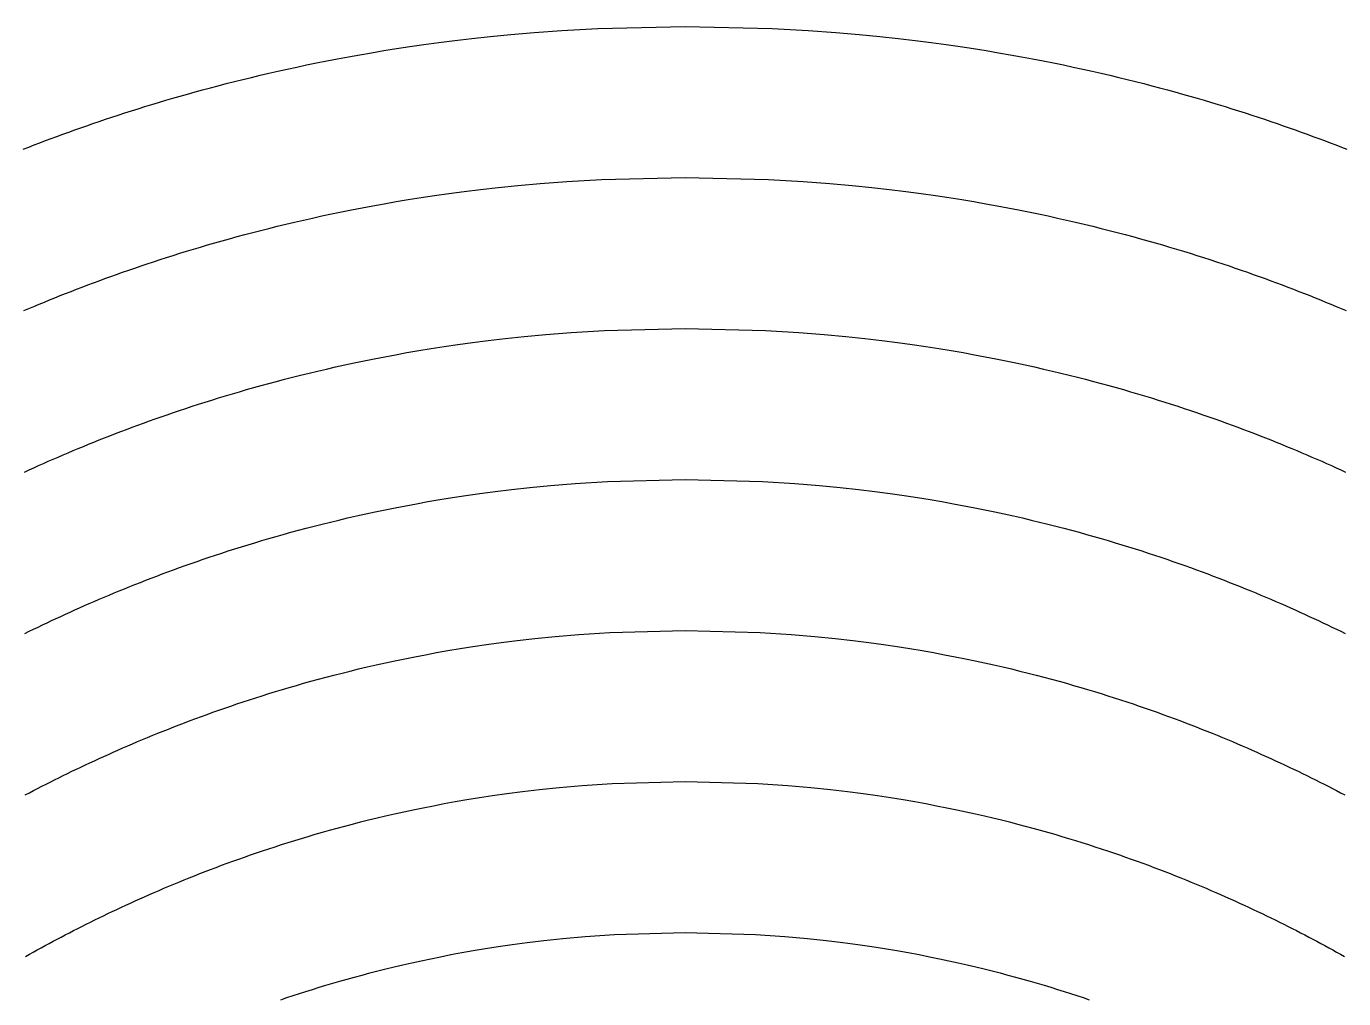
# Model space of a CAD drawing. Extents: x 201 to 397, y -170 to -3.
# Drawn here: x 276.13 to 322.34, y -95.03 to -60.92 of the extents above; entities that cross this region are included whole.
import ezdxf

# ---------------------------------------------------------------- set-up
doc = ezdxf.new("R2010")
doc.units = 0
doc.layers.add('MyLines', color=7, linetype='Continuous')

msp = doc.modelspace()

# ---------------------------------------------------------------- linework, layer by layer
at = {"layer": 'MyLines'}
for p, q in [((296.18, -60.992), (299.237, -60.921)), ((299.237, -60.921), (302.293, -60.992)), ((290.604, -61.489), (291.16, -61.417)), ((291.16, -61.417), (291.757, -61.346)), ((291.757, -61.346), (292.408, -61.275)), ((292.408, -61.275), (293.128, -61.204)), ((293.128, -61.204), (293.945, -61.133)), ((293.945, -61.133), (294.915, -61.063)), ((294.915, -61.063), (296.18, -60.992)), ((302.293, -60.992), (303.558, -61.063)), ((303.558, -61.063), (304.528, -61.133)), ((304.528, -61.133), (305.346, -61.204)), ((305.346, -61.204), (306.066, -61.275)), ((306.066, -61.275), (306.716, -61.346)), ((306.716, -61.346), (307.314, -61.417)), ((307.314, -61.417), (307.87, -61.489)), ((287.83, -61.918), (288.242, -61.846)), ((288.242, -61.846), (288.672, -61.774)), ((288.672, -61.774), (289.12, -61.703)), ((289.12, -61.703), (289.589, -61.631)), ((289.589, -61.631), (290.082, -61.56)), ((290.082, -61.56), (290.604, -61.489)), ((307.87, -61.489), (308.392, -61.56)), ((308.392, -61.56), (308.885, -61.631)), ((308.885, -61.631), (309.354, -61.703)), ((309.354, -61.703), (309.802, -61.774)), ((309.802, -61.774), (310.231, -61.846)), ((310.231, -61.846), (310.644, -61.918)), ((285.285, -62.422), (285.619, -62.35)), ((285.619, -62.35), (285.961, -62.277)), ((285.961, -62.277), (286.312, -62.205)), ((286.312, -62.205), (286.674, -62.133)), ((286.674, -62.133), (287.047, -62.061)), ((287.047, -62.061), (287.432, -61.989)), ((287.432, -61.989), (287.83, -61.918)), ((310.644, -61.918), (311.042, -61.989)), ((311.042, -61.989), (311.427, -62.061)), ((311.427, -62.061), (311.799, -62.133)), ((311.799, -62.133), (312.161, -62.205)), ((312.161, -62.205), (312.513, -62.277)), ((312.513, -62.277), (312.855, -62.35)), ((312.855, -62.35), (313.189, -62.422)), ((283.435, -62.857), (283.728, -62.785)), ((283.728, -62.785), (284.026, -62.712)), ((284.026, -62.712), (284.33, -62.639)), ((284.33, -62.639), (284.641, -62.567)), ((284.641, -62.567), (284.959, -62.494)), ((284.959, -62.494), (285.285, -62.422)), ((313.189, -62.422), (313.514, -62.494)), ((313.514, -62.494), (313.832, -62.567)), ((313.832, -62.567), (314.143, -62.639)), ((314.143, -62.639), (314.448, -62.712)), ((314.448, -62.712), (314.746, -62.785)), ((314.746, -62.785), (315.038, -62.857)), ((281.529, -63.369), (281.788, -63.296)), ((281.788, -63.296), (282.051, -63.223)), ((282.051, -63.223), (282.318, -63.149)), ((282.318, -63.149), (282.59, -63.076)), ((282.59, -63.076), (282.867, -63.003)), ((282.867, -63.003), (283.148, -62.93)), ((283.148, -62.93), (283.435, -62.857)), ((315.038, -62.857), (315.325, -62.93)), ((315.325, -62.93), (315.607, -63.003)), ((315.607, -63.003), (315.883, -63.076)), ((315.883, -63.076), (316.155, -63.149)), ((316.155, -63.149), (316.423, -63.223)), ((316.423, -63.223), (316.686, -63.296)), ((316.686, -63.296), (316.945, -63.369)), ((280.052, -63.811), (280.29, -63.738)), ((280.29, -63.738), (280.531, -63.664)), ((280.531, -63.664), (280.775, -63.59)), ((280.775, -63.59), (281.022, -63.516)), ((281.022, -63.516), (281.274, -63.443)), ((281.274, -63.443), (281.529, -63.369)), ((316.945, -63.369), (317.2, -63.443)), ((317.2, -63.443), (317.451, -63.516)), ((317.451, -63.516), (317.699, -63.59)), ((317.699, -63.59), (317.943, -63.664)), ((317.943, -63.664), (318.184, -63.738)), ((318.184, -63.738), (318.421, -63.811)), ((278.687, -64.257), (278.908, -64.182)), ((278.908, -64.182), (279.131, -64.108)), ((279.131, -64.108), (279.357, -64.034)), ((279.357, -64.034), (279.586, -63.959)), ((279.586, -63.959), (279.818, -63.885)), ((279.818, -63.885), (280.052, -63.811)), ((318.421, -63.811), (318.656, -63.885)), ((318.656, -63.885), (318.887, -63.959)), ((318.887, -63.959), (319.116, -64.034)), ((319.116, -64.034), (319.342, -64.108)), ((319.342, -64.108), (319.565, -64.182)), ((319.565, -64.182), (319.786, -64.257)), ((277.414, -64.705), (277.62, -64.63)), ((277.62, -64.63), (277.829, -64.555)), ((277.829, -64.555), (278.04, -64.48)), ((278.04, -64.48), (278.254, -64.406)), ((278.254, -64.406), (278.469, -64.331)), ((278.469, -64.331), (278.687, -64.257)), ((319.786, -64.257), (320.004, -64.331)), ((320.004, -64.331), (320.22, -64.406)), ((320.22, -64.406), (320.433, -64.48)), ((320.433, -64.48), (320.644, -64.555)), ((320.644, -64.555), (320.853, -64.63)), ((320.853, -64.63), (321.06, -64.705)), ((276.216, -65.156), (276.411, -65.081)), ((276.411, -65.081), (276.607, -65.006)), ((276.607, -65.006), (276.806, -64.93)), ((276.806, -64.93), (277.007, -64.855)), ((277.007, -64.855), (277.209, -64.78)), ((277.209, -64.78), (277.414, -64.705)), ((321.06, -64.705), (321.264, -64.78)), ((321.264, -64.78), (321.467, -64.855)), ((321.467, -64.855), (321.667, -64.93)), ((321.667, -64.93), (321.866, -65.006)), ((321.866, -65.006), (322.063, -65.081)), ((322.063, -65.081), (322.258, -65.156)), ((276.023, -65.232), (276.216, -65.156)), ((322.258, -65.156), (322.451, -65.232)), ((292.686, -66.573), (293.377, -66.502)), ((293.377, -66.502), (294.161, -66.431)), ((294.161, -66.431), (295.091, -66.36)), ((295.091, -66.36), (296.305, -66.289)), ((296.305, -66.289), (299.237, -66.219)), ((299.237, -66.219), (302.168, -66.289)), ((302.168, -66.289), (303.382, -66.36)), ((303.382, -66.36), (304.313, -66.431)), ((304.313, -66.431), (305.097, -66.502)), ((305.097, -66.502), (305.787, -66.573)), ((289.531, -67), (289.981, -66.928)), ((289.981, -66.928), (290.454, -66.857)), ((290.454, -66.857), (290.955, -66.786)), ((290.955, -66.786), (291.489, -66.715)), ((291.489, -66.715), (292.062, -66.644)), ((292.062, -66.644), (292.686, -66.573)), ((305.787, -66.573), (306.411, -66.644)), ((306.411, -66.644), (306.985, -66.715)), ((306.985, -66.715), (307.518, -66.786)), ((307.518, -66.786), (308.019, -66.857)), ((308.019, -66.857), (308.493, -66.928)), ((308.493, -66.928), (308.943, -67)), ((286.836, -67.502), (287.184, -67.43)), ((287.184, -67.43), (287.541, -67.358)), ((287.541, -67.358), (287.911, -67.286)), ((287.911, -67.286), (288.293, -67.215)), ((288.293, -67.215), (288.689, -67.143)), ((288.689, -67.143), (289.101, -67.071)), ((289.101, -67.071), (289.531, -67)), ((308.943, -67), (309.372, -67.071)), ((309.372, -67.071), (309.784, -67.143)), ((309.784, -67.143), (310.181, -67.215)), ((310.181, -67.215), (310.563, -67.286)), ((310.563, -67.286), (310.932, -67.358)), ((310.932, -67.358), (311.29, -67.43)), ((311.29, -67.43), (311.637, -67.502)), ((284.933, -67.935), (285.232, -67.863)), ((285.232, -67.863), (285.537, -67.79)), ((285.537, -67.79), (285.85, -67.718)), ((285.85, -67.718), (286.17, -67.646)), ((286.17, -67.646), (286.499, -67.574)), ((286.499, -67.574), (286.836, -67.502)), ((311.637, -67.502), (311.975, -67.574)), ((311.975, -67.574), (312.303, -67.646)), ((312.303, -67.646), (312.623, -67.718)), ((312.623, -67.718), (312.936, -67.79)), ((312.936, -67.79), (313.241, -67.863)), ((313.241, -67.863), (313.54, -67.935)), ((283.001, -68.444), (283.262, -68.371)), ((283.262, -68.371), (283.528, -68.298)), ((283.528, -68.298), (283.798, -68.225)), ((283.798, -68.225), (284.074, -68.153)), ((284.074, -68.153), (284.355, -68.08)), ((284.355, -68.08), (284.641, -68.007)), ((284.641, -68.007), (284.933, -67.935)), ((313.54, -67.935), (313.832, -68.007)), ((313.832, -68.007), (314.119, -68.08)), ((314.119, -68.08), (314.4, -68.153)), ((314.4, -68.153), (314.675, -68.225)), ((314.675, -68.225), (314.946, -68.298)), ((314.946, -68.298), (315.211, -68.371)), ((315.211, -68.371), (315.472, -68.444)), ((281.518, -68.883), (281.756, -68.81)), ((281.756, -68.81), (281.997, -68.736)), ((281.997, -68.736), (282.243, -68.663)), ((282.243, -68.663), (282.491, -68.59)), ((282.491, -68.59), (282.744, -68.517)), ((282.744, -68.517), (283.001, -68.444)), ((315.472, -68.444), (315.729, -68.517)), ((315.729, -68.517), (315.982, -68.59)), ((315.982, -68.59), (316.231, -68.663)), ((316.231, -68.663), (316.476, -68.736)), ((316.476, -68.736), (316.717, -68.81)), ((316.717, -68.81), (316.955, -68.883)), ((280.156, -69.325), (280.376, -69.251)), ((280.376, -69.251), (280.598, -69.177)), ((280.598, -69.177), (280.824, -69.104)), ((280.824, -69.104), (281.052, -69.03)), ((281.052, -69.03), (281.283, -68.956)), ((281.283, -68.956), (281.518, -68.883)), ((316.955, -68.883), (317.19, -68.956)), ((317.19, -68.956), (317.421, -69.03)), ((317.421, -69.03), (317.65, -69.104)), ((317.65, -69.104), (317.875, -69.177)), ((317.875, -69.177), (318.098, -69.251)), ((318.098, -69.251), (318.318, -69.325)), ((278.89, -69.77), (279.095, -69.696)), ((279.095, -69.696), (279.302, -69.621)), ((279.302, -69.621), (279.512, -69.547)), ((279.512, -69.547), (279.724, -69.473)), ((279.724, -69.473), (279.939, -69.399)), ((279.939, -69.399), (280.156, -69.325)), ((318.318, -69.325), (318.535, -69.399)), ((318.535, -69.399), (318.749, -69.473)), ((318.749, -69.473), (318.961, -69.547)), ((318.961, -69.547), (319.171, -69.621)), ((319.171, -69.621), (319.378, -69.696)), ((319.378, -69.696), (319.584, -69.77)), ((277.512, -70.293), (277.703, -70.218)), ((277.703, -70.218), (277.896, -70.143)), ((277.896, -70.143), (278.091, -70.068)), ((278.091, -70.068), (278.287, -69.993)), ((278.287, -69.993), (278.486, -69.919)), ((278.486, -69.919), (278.687, -69.844)), ((278.687, -69.844), (278.89, -69.77)), ((319.584, -69.77), (319.786, -69.844)), ((319.786, -69.844), (319.987, -69.919)), ((319.987, -69.919), (320.186, -69.993)), ((320.186, -69.993), (320.383, -70.068)), ((320.383, -70.068), (320.577, -70.143)), ((320.577, -70.143), (320.77, -70.218)), ((320.77, -70.218), (320.961, -70.293)), ((276.402, -70.744), (276.583, -70.668)), ((276.583, -70.668), (276.766, -70.593)), ((276.766, -70.593), (276.95, -70.518)), ((276.95, -70.518), (277.135, -70.443)), ((277.135, -70.443), (277.323, -70.367)), ((277.323, -70.367), (277.512, -70.293)), ((320.961, -70.293), (321.15, -70.367)), ((321.15, -70.367), (321.338, -70.443)), ((321.338, -70.443), (321.524, -70.518)), ((321.524, -70.518), (321.708, -70.593)), ((321.708, -70.593), (321.89, -70.668)), ((321.89, -70.668), (322.071, -70.744)), ((276.045, -70.895), (276.223, -70.819)), ((276.223, -70.819), (276.402, -70.744)), ((322.071, -70.744), (322.25, -70.819)), ((322.25, -70.819), (322.428, -70.895)), ((295.248, -71.658), (296.416, -71.587)), ((296.416, -71.587), (299.237, -71.516)), ((299.237, -71.516), (302.058, -71.587)), ((302.058, -71.587), (303.226, -71.658)), ((291.267, -72.083), (291.78, -72.012)), ((291.78, -72.012), (292.332, -71.941)), ((292.332, -71.941), (292.933, -71.87)), ((292.933, -71.87), (293.597, -71.799)), ((293.597, -71.799), (294.352, -71.728)), ((294.352, -71.728), (295.248, -71.658)), ((303.226, -71.658), (304.121, -71.728)), ((304.121, -71.728), (304.876, -71.799)), ((304.876, -71.799), (305.541, -71.87)), ((305.541, -71.87), (306.141, -71.941)), ((306.141, -71.941), (306.693, -72.012)), ((306.693, -72.012), (307.207, -72.083)), ((288.336, -72.583), (288.704, -72.511)), ((288.704, -72.511), (289.085, -72.44)), ((289.085, -72.44), (289.482, -72.368)), ((289.482, -72.368), (289.896, -72.297)), ((289.896, -72.297), (290.329, -72.226)), ((290.329, -72.226), (290.785, -72.154)), ((290.785, -72.154), (291.267, -72.083)), ((307.207, -72.083), (307.689, -72.154)), ((307.689, -72.154), (308.144, -72.226)), ((308.144, -72.226), (308.578, -72.297)), ((308.578, -72.297), (308.991, -72.368)), ((308.991, -72.368), (309.388, -72.44)), ((309.388, -72.44), (309.77, -72.511)), ((309.77, -72.511), (310.137, -72.583)), ((286.351, -73.014), (286.66, -72.942)), ((286.66, -72.942), (286.976, -72.87)), ((286.976, -72.87), (287.301, -72.798)), ((287.301, -72.798), (287.636, -72.727)), ((287.636, -72.727), (287.98, -72.655)), ((287.98, -72.655), (288.336, -72.583)), ((310.137, -72.583), (310.493, -72.655)), ((310.493, -72.655), (310.838, -72.727)), ((310.838, -72.727), (311.172, -72.798)), ((311.172, -72.798), (311.497, -72.87)), ((311.497, -72.87), (311.813, -72.942)), ((311.813, -72.942), (312.122, -73.014)), ((284.375, -73.521), (284.641, -73.448)), ((284.641, -73.448), (284.911, -73.376)), ((284.911, -73.376), (285.187, -73.303)), ((285.187, -73.303), (285.469, -73.231)), ((285.469, -73.231), (285.756, -73.159)), ((285.756, -73.159), (286.05, -73.086)), ((286.05, -73.086), (286.351, -73.014)), ((312.122, -73.014), (312.423, -73.086)), ((312.423, -73.086), (312.717, -73.159)), ((312.717, -73.159), (313.005, -73.231)), ((313.005, -73.231), (313.286, -73.303)), ((313.286, -73.303), (313.562, -73.376)), ((313.562, -73.376), (313.833, -73.448)), ((313.833, -73.448), (314.098, -73.521)), ((282.876, -73.957), (283.116, -73.884)), ((283.116, -73.884), (283.36, -73.811)), ((283.36, -73.811), (283.607, -73.739)), ((283.607, -73.739), (283.859, -73.666)), ((283.859, -73.666), (284.115, -73.593)), ((284.115, -73.593), (284.375, -73.521)), ((314.098, -73.521), (314.359, -73.593)), ((314.359, -73.593), (314.615, -73.666)), ((314.615, -73.666), (314.866, -73.739)), ((314.866, -73.739), (315.114, -73.811)), ((315.114, -73.811), (315.357, -73.884)), ((315.357, -73.884), (315.597, -73.957)), ((281.509, -74.397), (281.729, -74.323)), ((281.729, -74.323), (281.952, -74.25)), ((281.952, -74.25), (282.178, -74.177)), ((282.178, -74.177), (282.408, -74.103)), ((282.408, -74.103), (282.64, -74.03)), ((282.64, -74.03), (282.876, -73.957)), ((315.597, -73.957), (315.833, -74.03)), ((315.833, -74.03), (316.066, -74.103)), ((316.066, -74.103), (316.295, -74.177)), ((316.295, -74.177), (316.521, -74.25)), ((316.521, -74.25), (316.744, -74.323)), ((316.744, -74.323), (316.964, -74.397)), ((280.043, -74.913), (280.245, -74.839)), ((280.245, -74.839), (280.449, -74.765)), ((280.449, -74.765), (280.656, -74.691)), ((280.656, -74.691), (280.865, -74.617)), ((280.865, -74.617), (281.077, -74.544)), ((281.077, -74.544), (281.292, -74.47)), ((281.292, -74.47), (281.509, -74.397)), ((316.964, -74.397), (317.182, -74.47)), ((317.182, -74.47), (317.396, -74.544)), ((317.396, -74.544), (317.608, -74.617)), ((317.608, -74.617), (317.817, -74.691)), ((317.817, -74.691), (318.024, -74.765)), ((318.024, -74.765), (318.229, -74.839)), ((318.229, -74.839), (318.431, -74.913)), ((278.874, -75.358), (279.064, -75.283)), ((279.064, -75.283), (279.256, -75.209)), ((279.256, -75.209), (279.449, -75.135)), ((279.449, -75.135), (279.645, -75.061)), ((279.645, -75.061), (279.843, -74.987)), ((279.843, -74.987), (280.043, -74.913)), ((318.431, -74.913), (318.631, -74.987)), ((318.631, -74.987), (318.829, -75.061)), ((318.829, -75.061), (319.024, -75.135)), ((319.024, -75.135), (319.218, -75.209)), ((319.218, -75.209), (319.409, -75.283)), ((319.409, -75.283), (319.599, -75.358)), ((277.774, -75.805), (277.953, -75.73)), ((277.953, -75.73), (278.134, -75.656)), ((278.134, -75.656), (278.316, -75.581)), ((278.316, -75.581), (278.501, -75.507)), ((278.501, -75.507), (278.687, -75.432)), ((278.687, -75.432), (278.874, -75.358)), ((319.599, -75.358), (319.787, -75.432)), ((319.787, -75.432), (319.973, -75.507)), ((319.973, -75.507), (320.157, -75.581)), ((320.157, -75.581), (320.34, -75.656)), ((320.34, -75.656), (320.52, -75.73)), ((320.52, -75.73), (320.699, -75.805)), ((276.731, -76.256), (276.901, -76.18)), ((276.901, -76.18), (277.073, -76.105)), ((277.073, -76.105), (277.246, -76.03)), ((277.246, -76.03), (277.42, -75.955)), ((277.42, -75.955), (277.596, -75.88)), ((277.596, -75.88), (277.774, -75.805)), ((320.699, -75.805), (320.877, -75.88)), ((320.877, -75.88), (321.053, -75.955)), ((321.053, -75.955), (321.227, -76.03)), ((321.227, -76.03), (321.4, -76.105)), ((321.4, -76.105), (321.572, -76.18)), ((321.572, -76.18), (321.742, -76.256)), ((276.064, -76.557), (276.229, -76.482)), ((276.229, -76.482), (276.395, -76.406)), ((276.395, -76.406), (276.563, -76.331)), ((276.563, -76.331), (276.731, -76.256)), ((321.742, -76.256), (321.911, -76.331)), ((321.911, -76.331), (322.078, -76.406)), ((322.078, -76.406), (322.244, -76.482)), ((322.244, -76.482), (322.409, -76.557)), ((293.154, -77.168), (293.795, -77.097)), ((293.795, -77.097), (294.523, -77.026)), ((294.523, -77.026), (295.388, -76.955)), ((295.388, -76.955), (296.515, -76.884)), ((296.515, -76.884), (299.237, -76.814)), ((299.237, -76.814), (301.959, -76.884)), ((301.959, -76.884), (303.086, -76.955)), ((303.086, -76.955), (303.95, -77.026)), ((303.95, -77.026), (304.678, -77.097)), ((304.678, -77.097), (305.32, -77.168)), ((289.823, -77.666), (290.222, -77.594)), ((290.222, -77.594), (290.64, -77.523)), ((290.64, -77.523), (291.08, -77.452)), ((291.08, -77.452), (291.546, -77.381)), ((291.546, -77.381), (292.041, -77.31)), ((292.041, -77.31), (292.574, -77.239)), ((292.574, -77.239), (293.154, -77.168)), ((305.32, -77.168), (305.899, -77.239)), ((305.899, -77.239), (306.432, -77.31)), ((306.432, -77.31), (306.928, -77.381)), ((306.928, -77.381), (307.393, -77.452)), ((307.393, -77.452), (307.833, -77.523)), ((307.833, -77.523), (308.251, -77.594)), ((308.251, -77.594), (308.651, -77.666)), ((287.718, -78.095), (288.041, -78.023)), ((288.041, -78.023), (288.373, -77.952)), ((288.373, -77.952), (288.717, -77.88)), ((288.717, -77.88), (289.072, -77.809)), ((289.072, -77.809), (289.44, -77.737)), ((289.44, -77.737), (289.823, -77.666)), ((308.651, -77.666), (309.033, -77.737)), ((309.033, -77.737), (309.402, -77.809)), ((309.402, -77.809), (309.757, -77.88)), ((309.757, -77.88), (310.1, -77.952)), ((310.1, -77.952), (310.433, -78.023)), ((310.433, -78.023), (310.756, -78.095)), ((285.676, -78.599), (285.948, -78.527)), ((285.948, -78.527), (286.226, -78.455)), ((286.226, -78.455), (286.51, -78.383)), ((286.51, -78.383), (286.801, -78.311)), ((286.801, -78.311), (287.098, -78.239)), ((287.098, -78.239), (287.404, -78.167)), ((287.404, -78.167), (287.718, -78.095)), ((310.756, -78.095), (311.069, -78.167)), ((311.069, -78.167), (311.375, -78.239)), ((311.375, -78.239), (311.673, -78.311)), ((311.673, -78.311), (311.964, -78.383)), ((311.964, -78.383), (312.248, -78.455)), ((312.248, -78.455), (312.525, -78.527)), ((312.525, -78.527), (312.797, -78.599)), ((284.15, -79.034), (284.393, -78.961)), ((284.393, -78.961), (284.64, -78.889)), ((284.64, -78.889), (284.892, -78.816)), ((284.892, -78.816), (285.148, -78.744)), ((285.148, -78.744), (285.41, -78.671)), ((285.41, -78.671), (285.676, -78.599)), ((312.797, -78.599), (313.064, -78.671)), ((313.064, -78.671), (313.325, -78.744)), ((313.325, -78.744), (313.581, -78.816)), ((313.581, -78.816), (313.833, -78.889)), ((313.833, -78.889), (314.08, -78.961)), ((314.08, -78.961), (314.323, -79.034)), ((282.551, -79.544), (282.77, -79.471)), ((282.77, -79.471), (282.991, -79.398)), ((282.991, -79.398), (283.216, -79.325)), ((283.216, -79.325), (283.444, -79.252)), ((283.444, -79.252), (283.676, -79.179)), ((283.676, -79.179), (283.911, -79.107)), ((283.911, -79.107), (284.15, -79.034)), ((314.323, -79.034), (314.562, -79.107)), ((314.562, -79.107), (314.798, -79.179)), ((314.798, -79.179), (315.029, -79.252)), ((315.029, -79.252), (315.257, -79.325)), ((315.257, -79.325), (315.482, -79.398)), ((315.482, -79.398), (315.704, -79.471)), ((315.704, -79.471), (315.922, -79.544)), ((281.299, -79.984), (281.501, -79.91)), ((281.501, -79.91), (281.706, -79.837)), ((281.706, -79.837), (281.913, -79.764)), ((281.913, -79.764), (282.123, -79.69)), ((282.123, -79.69), (282.336, -79.617)), ((282.336, -79.617), (282.551, -79.544)), ((315.922, -79.544), (316.138, -79.617)), ((316.138, -79.617), (316.35, -79.69)), ((316.35, -79.69), (316.56, -79.764)), ((316.56, -79.764), (316.767, -79.837)), ((316.767, -79.837), (316.972, -79.91)), ((316.972, -79.91), (317.175, -79.984)), ((280.133, -80.426), (280.322, -80.352)), ((280.322, -80.352), (280.513, -80.278)), ((280.513, -80.278), (280.706, -80.205)), ((280.706, -80.205), (280.901, -80.131)), ((280.901, -80.131), (281.099, -80.057)), ((281.099, -80.057), (281.299, -79.984)), ((317.175, -79.984), (317.374, -80.057)), ((317.374, -80.057), (317.572, -80.131)), ((317.572, -80.131), (317.767, -80.205)), ((317.767, -80.205), (317.961, -80.278)), ((317.961, -80.278), (318.152, -80.352)), ((318.152, -80.352), (318.341, -80.426)), ((279.037, -80.871), (279.215, -80.797)), ((279.215, -80.797), (279.395, -80.722)), ((279.395, -80.722), (279.577, -80.648)), ((279.577, -80.648), (279.76, -80.574)), ((279.76, -80.574), (279.945, -80.5)), ((279.945, -80.5), (280.133, -80.426)), ((318.341, -80.426), (318.528, -80.5)), ((318.528, -80.5), (318.713, -80.574)), ((318.713, -80.574), (318.897, -80.648)), ((318.897, -80.648), (319.078, -80.722)), ((319.078, -80.722), (319.258, -80.797)), ((319.258, -80.797), (319.436, -80.871)), ((277.835, -81.393), (278.002, -81.318)), ((278.002, -81.318), (278.171, -81.243)), ((278.171, -81.243), (278.341, -81.169)), ((278.341, -81.169), (278.513, -81.094)), ((278.513, -81.094), (278.686, -81.02)), ((278.686, -81.02), (278.861, -80.945)), ((278.861, -80.945), (279.037, -80.871)), ((319.436, -80.871), (319.612, -80.945)), ((319.612, -80.945), (319.787, -81.02)), ((319.787, -81.02), (319.96, -81.094)), ((319.96, -81.094), (320.132, -81.169)), ((320.132, -81.169), (320.302, -81.243)), ((320.302, -81.243), (320.471, -81.318)), ((320.471, -81.318), (320.638, -81.393)), ((276.86, -81.843), (277.019, -81.768)), ((277.019, -81.768), (277.18, -81.693)), ((277.18, -81.693), (277.342, -81.618)), ((277.342, -81.618), (277.505, -81.543)), ((277.505, -81.543), (277.669, -81.468)), ((277.669, -81.468), (277.835, -81.393)), ((320.638, -81.393), (320.804, -81.468)), ((320.804, -81.468), (320.969, -81.543)), ((320.969, -81.543), (321.132, -81.618)), ((321.132, -81.618), (321.294, -81.693)), ((321.294, -81.693), (321.454, -81.768)), ((321.454, -81.768), (321.614, -81.843)), ((276.081, -82.22), (276.235, -82.144)), ((276.235, -82.144), (276.389, -82.069)), ((276.389, -82.069), (276.545, -81.994)), ((276.545, -81.994), (276.702, -81.918)), ((276.702, -81.918), (276.86, -81.843)), ((295.514, -82.253), (296.604, -82.182)), ((296.604, -82.182), (299.237, -82.111)), ((299.237, -82.111), (301.87, -82.182)), ((301.87, -82.182), (302.96, -82.253)), ((321.614, -81.843), (321.772, -81.918)), ((321.772, -81.918), (321.929, -81.994)), ((321.929, -81.994), (322.084, -82.069)), ((322.084, -82.069), (322.239, -82.144)), ((322.239, -82.144), (322.392, -82.22)), ((291.347, -82.749), (291.797, -82.678)), ((291.797, -82.678), (292.277, -82.607)), ((292.277, -82.607), (292.792, -82.536)), ((292.792, -82.536), (293.353, -82.465)), ((293.353, -82.465), (293.973, -82.394)), ((293.973, -82.394), (294.678, -82.323)), ((294.678, -82.323), (295.514, -82.253)), ((302.96, -82.253), (303.796, -82.323)), ((303.796, -82.323), (304.5, -82.394)), ((304.5, -82.394), (305.121, -82.465)), ((305.121, -82.465), (305.681, -82.536)), ((305.681, -82.536), (306.197, -82.607)), ((306.197, -82.607), (306.676, -82.678)), ((306.676, -82.678), (307.126, -82.749)), ((289.06, -83.177), (289.404, -83.106)), ((289.404, -83.106), (289.76, -83.034)), ((289.76, -83.034), (290.13, -82.963)), ((290.13, -82.963), (290.517, -82.892)), ((290.517, -82.892), (290.921, -82.82)), ((290.921, -82.82), (291.347, -82.749)), ((307.126, -82.749), (307.552, -82.82)), ((307.552, -82.82), (307.957, -82.892)), ((307.957, -82.892), (308.343, -82.963)), ((308.343, -82.963), (308.713, -83.034)), ((308.713, -83.034), (309.07, -83.106)), ((309.07, -83.106), (309.413, -83.177)), ((286.924, -83.679), (287.206, -83.607)), ((287.206, -83.607), (287.494, -83.536)), ((287.494, -83.536), (287.79, -83.464)), ((287.79, -83.464), (288.093, -83.392)), ((288.093, -83.392), (288.406, -83.32)), ((288.406, -83.32), (288.728, -83.249)), ((288.728, -83.249), (289.06, -83.177)), ((309.413, -83.177), (309.746, -83.249)), ((309.746, -83.249), (310.068, -83.32)), ((310.068, -83.32), (310.38, -83.392)), ((310.38, -83.392), (310.684, -83.464)), ((310.684, -83.464), (310.979, -83.536)), ((310.979, -83.536), (311.268, -83.607)), ((311.268, -83.607), (311.549, -83.679)), ((285.358, -84.112), (285.607, -84.04)), ((285.607, -84.04), (285.859, -83.968)), ((285.859, -83.968), (286.117, -83.895)), ((286.117, -83.895), (286.381, -83.823)), ((286.381, -83.823), (286.649, -83.751)), ((286.649, -83.751), (286.924, -83.679)), ((311.549, -83.679), (311.824, -83.751)), ((311.824, -83.751), (312.093, -83.823)), ((312.093, -83.823), (312.356, -83.895)), ((312.356, -83.895), (312.614, -83.968)), ((312.614, -83.968), (312.867, -84.04)), ((312.867, -84.04), (313.115, -84.112)), ((283.736, -84.62), (283.957, -84.547)), ((283.957, -84.547), (284.181, -84.475)), ((284.181, -84.475), (284.409, -84.402)), ((284.409, -84.402), (284.64, -84.329)), ((284.64, -84.329), (284.875, -84.257)), ((284.875, -84.257), (285.115, -84.184)), ((285.115, -84.184), (285.358, -84.112)), ((313.115, -84.112), (313.359, -84.184)), ((313.359, -84.184), (313.598, -84.257)), ((313.598, -84.257), (313.833, -84.329)), ((313.833, -84.329), (314.065, -84.402)), ((314.065, -84.402), (314.292, -84.475)), ((314.292, -84.475), (314.517, -84.547)), ((314.517, -84.547), (314.737, -84.62)), ((282.474, -85.058), (282.678, -84.984)), ((282.678, -84.984), (282.884, -84.911)), ((282.884, -84.911), (283.092, -84.838)), ((283.092, -84.838), (283.304, -84.766)), ((283.304, -84.766), (283.518, -84.693)), ((283.518, -84.693), (283.736, -84.62)), ((314.737, -84.62), (314.955, -84.693)), ((314.955, -84.693), (315.17, -84.766)), ((315.17, -84.766), (315.381, -84.838)), ((315.381, -84.838), (315.59, -84.911)), ((315.59, -84.911), (315.796, -84.984)), ((315.796, -84.984), (315.999, -85.058)), ((281.305, -85.498), (281.494, -85.424)), ((281.494, -85.424), (281.686, -85.351)), ((281.686, -85.351), (281.879, -85.277)), ((281.879, -85.277), (282.075, -85.204)), ((282.075, -85.204), (282.274, -85.131)), ((282.274, -85.131), (282.474, -85.058)), ((315.999, -85.058), (316.2, -85.131)), ((316.2, -85.131), (316.398, -85.204)), ((316.398, -85.204), (316.594, -85.277)), ((316.594, -85.277), (316.788, -85.351)), ((316.788, -85.351), (316.979, -85.424)), ((316.979, -85.424), (317.168, -85.498)), ((280.035, -86.014), (280.211, -85.94)), ((280.211, -85.94), (280.389, -85.866)), ((280.389, -85.866), (280.568, -85.792)), ((280.568, -85.792), (280.75, -85.718)), ((280.75, -85.718), (280.933, -85.645)), ((280.933, -85.645), (281.118, -85.571)), ((281.118, -85.571), (281.305, -85.498)), ((317.168, -85.498), (317.355, -85.571)), ((317.355, -85.571), (317.541, -85.645)), ((317.541, -85.645), (317.724, -85.718)), ((317.724, -85.718), (317.905, -85.792)), ((317.905, -85.792), (318.084, -85.866)), ((318.084, -85.866), (318.262, -85.94)), ((318.262, -85.94), (318.438, -86.014)), ((279.014, -86.459), (279.181, -86.384)), ((279.181, -86.384), (279.348, -86.31)), ((279.348, -86.31), (279.518, -86.236)), ((279.518, -86.236), (279.689, -86.162)), ((279.689, -86.162), (279.861, -86.088)), ((279.861, -86.088), (280.035, -86.014)), ((318.438, -86.014), (318.612, -86.088)), ((318.612, -86.088), (318.785, -86.162)), ((318.785, -86.162), (318.956, -86.236)), ((318.956, -86.236), (319.125, -86.31)), ((319.125, -86.31), (319.293, -86.384)), ((319.293, -86.384), (319.459, -86.459)), ((278.045, -86.906), (278.204, -86.831)), ((278.204, -86.831), (278.363, -86.756)), ((278.363, -86.756), (278.524, -86.682)), ((278.524, -86.682), (278.686, -86.607)), ((278.686, -86.607), (278.849, -86.533)), ((278.849, -86.533), (279.014, -86.459)), ((319.459, -86.459), (319.624, -86.533)), ((319.624, -86.533), (319.788, -86.607)), ((319.788, -86.607), (319.95, -86.682)), ((319.95, -86.682), (320.11, -86.756)), ((320.11, -86.756), (320.27, -86.831)), ((320.27, -86.831), (320.428, -86.906)), ((277.122, -87.355), (277.273, -87.28)), ((277.273, -87.28), (277.425, -87.205)), ((277.425, -87.205), (277.579, -87.13)), ((277.579, -87.13), (277.733, -87.055)), ((277.733, -87.055), (277.889, -86.981)), ((277.889, -86.981), (278.045, -86.906)), ((320.428, -86.906), (320.585, -86.981)), ((320.585, -86.981), (320.74, -87.055)), ((320.74, -87.055), (320.895, -87.13)), ((320.895, -87.13), (321.048, -87.205)), ((321.048, -87.205), (321.2, -87.28)), ((321.2, -87.28), (321.351, -87.355)), ((276.239, -87.807), (276.384, -87.732)), ((276.384, -87.732), (276.529, -87.656)), ((276.529, -87.656), (276.676, -87.581)), ((276.676, -87.581), (276.824, -87.506)), ((276.824, -87.506), (276.972, -87.43)), ((276.972, -87.43), (277.122, -87.355)), ((292.99, -87.833), (293.533, -87.762)), ((293.533, -87.762), (294.135, -87.692)), ((294.135, -87.692), (294.818, -87.621)), ((294.818, -87.621), (295.628, -87.55)), ((295.628, -87.55), (296.685, -87.479)), ((296.685, -87.479), (299.237, -87.409)), ((299.237, -87.409), (301.789, -87.479)), ((301.789, -87.479), (302.845, -87.55)), ((302.845, -87.55), (303.656, -87.621)), ((303.656, -87.621), (304.339, -87.692)), ((304.339, -87.692), (304.94, -87.762)), ((304.94, -87.762), (305.483, -87.833)), ((321.351, -87.355), (321.501, -87.43)), ((321.501, -87.43), (321.65, -87.506)), ((321.65, -87.506), (321.797, -87.581)), ((321.797, -87.581), (321.944, -87.656)), ((321.944, -87.656), (322.09, -87.732)), ((322.09, -87.732), (322.234, -87.807)), ((276.096, -87.883), (276.239, -87.807)), ((290.41, -88.26), (290.784, -88.189)), ((290.784, -88.189), (291.177, -88.118)), ((291.177, -88.118), (291.589, -88.047)), ((291.589, -88.047), (292.026, -87.975)), ((292.026, -87.975), (292.49, -87.904)), ((292.49, -87.904), (292.99, -87.833)), ((305.483, -87.833), (305.983, -87.904)), ((305.983, -87.904), (306.448, -87.975)), ((306.448, -87.975), (306.884, -88.047)), ((306.884, -88.047), (307.297, -88.118)), ((307.297, -88.118), (307.689, -88.189)), ((307.689, -88.189), (308.064, -88.26)), ((322.234, -87.807), (322.378, -87.883)), ((288.14, -88.761), (288.435, -88.689)), ((288.435, -88.689), (288.737, -88.617)), ((288.737, -88.617), (289.05, -88.546)), ((289.05, -88.546), (289.372, -88.474)), ((289.372, -88.474), (289.705, -88.403)), ((289.705, -88.403), (290.05, -88.331)), ((290.05, -88.331), (290.41, -88.26)), ((308.064, -88.26), (308.423, -88.331)), ((308.423, -88.331), (308.768, -88.403)), ((308.768, -88.403), (309.102, -88.474)), ((309.102, -88.474), (309.424, -88.546)), ((309.424, -88.546), (309.736, -88.617)), ((309.736, -88.617), (310.039, -88.689)), ((310.039, -88.689), (310.333, -88.761)), ((286.518, -89.192), (286.773, -89.12)), ((286.773, -89.12), (287.034, -89.048)), ((287.034, -89.048), (287.301, -88.976)), ((287.301, -88.976), (287.574, -88.904)), ((287.574, -88.904), (287.853, -88.832)), ((287.853, -88.832), (288.14, -88.761)), ((310.333, -88.761), (310.62, -88.832)), ((310.62, -88.832), (310.9, -88.904)), ((310.9, -88.904), (311.173, -88.976)), ((311.173, -88.976), (311.439, -89.048)), ((311.439, -89.048), (311.7, -89.12)), ((311.7, -89.12), (311.955, -89.192)), ((284.861, -89.698), (285.085, -89.625)), ((285.085, -89.625), (285.314, -89.553)), ((285.314, -89.553), (285.546, -89.48)), ((285.546, -89.48), (285.782, -89.408)), ((285.782, -89.408), (286.023, -89.336)), ((286.023, -89.336), (286.268, -89.264)), ((286.268, -89.264), (286.518, -89.192)), ((311.955, -89.192), (312.205, -89.264)), ((312.205, -89.264), (312.451, -89.336)), ((312.451, -89.336), (312.691, -89.408)), ((312.691, -89.408), (312.928, -89.48)), ((312.928, -89.48), (313.16, -89.553)), ((313.16, -89.553), (313.388, -89.625)), ((313.388, -89.625), (313.612, -89.698)), ((283.584, -90.133), (283.789, -90.061)), ((283.789, -90.061), (283.997, -89.988)), ((283.997, -89.988), (284.208, -89.915)), ((284.208, -89.915), (284.423, -89.843)), ((284.423, -89.843), (284.64, -89.77)), ((284.64, -89.77), (284.861, -89.698)), ((313.612, -89.698), (313.833, -89.77)), ((313.833, -89.77), (314.051, -89.843)), ((314.051, -89.843), (314.265, -89.915)), ((314.265, -89.915), (314.476, -89.988)), ((314.476, -89.988), (314.684, -90.061)), ((314.684, -90.061), (314.89, -90.133)), ((282.407, -90.571), (282.597, -90.498)), ((282.597, -90.498), (282.789, -90.425)), ((282.789, -90.425), (282.984, -90.352)), ((282.984, -90.352), (283.181, -90.279)), ((283.181, -90.279), (283.381, -90.206)), ((283.381, -90.206), (283.584, -90.133)), ((314.89, -90.133), (315.092, -90.206)), ((315.092, -90.206), (315.292, -90.279)), ((315.292, -90.279), (315.489, -90.352)), ((315.489, -90.352), (315.684, -90.425)), ((315.684, -90.425), (315.876, -90.498)), ((315.876, -90.498), (316.067, -90.571)), ((281.135, -91.085), (281.311, -91.011)), ((281.311, -91.011), (281.488, -90.938)), ((281.488, -90.938), (281.668, -90.864)), ((281.668, -90.864), (281.85, -90.791)), ((281.85, -90.791), (282.033, -90.718)), ((282.033, -90.718), (282.219, -90.644)), ((282.219, -90.644), (282.407, -90.571)), ((316.067, -90.571), (316.254, -90.644)), ((316.254, -90.644), (316.44, -90.718)), ((316.44, -90.718), (316.624, -90.791)), ((316.624, -90.791), (316.805, -90.864)), ((316.805, -90.864), (316.985, -90.938)), ((316.985, -90.938), (317.163, -91.011)), ((317.163, -91.011), (317.339, -91.085)), ((280.115, -91.527), (280.281, -91.453)), ((280.281, -91.453), (280.448, -91.38)), ((280.448, -91.38), (280.617, -91.306)), ((280.617, -91.306), (280.788, -91.232)), ((280.788, -91.232), (280.961, -91.158)), ((280.961, -91.158), (281.135, -91.085)), ((317.339, -91.085), (317.513, -91.158)), ((317.513, -91.158), (317.685, -91.232)), ((317.685, -91.232), (317.856, -91.306)), ((317.856, -91.306), (318.025, -91.38)), ((318.025, -91.38), (318.193, -91.453)), ((318.193, -91.453), (318.358, -91.527)), ((279.15, -91.972), (279.307, -91.898)), ((279.307, -91.898), (279.466, -91.824)), ((279.466, -91.824), (279.626, -91.749)), ((279.626, -91.749), (279.788, -91.675)), ((279.788, -91.675), (279.951, -91.601)), ((279.951, -91.601), (280.115, -91.527)), ((318.358, -91.527), (318.523, -91.601)), ((318.523, -91.601), (318.686, -91.675)), ((318.686, -91.675), (318.847, -91.749)), ((318.847, -91.749), (319.007, -91.824)), ((319.007, -91.824), (319.166, -91.898)), ((319.166, -91.898), (319.323, -91.972)), ((278.232, -92.419), (278.382, -92.344)), ((278.382, -92.344), (278.533, -92.27)), ((278.533, -92.27), (278.686, -92.195)), ((278.686, -92.195), (278.839, -92.121)), ((278.839, -92.121), (278.994, -92.046)), ((278.994, -92.046), (279.15, -91.972)), ((319.323, -91.972), (319.479, -92.046)), ((319.479, -92.046), (319.634, -92.121)), ((319.634, -92.121), (319.788, -92.195)), ((319.788, -92.195), (319.94, -92.27)), ((319.94, -92.27), (320.091, -92.344)), ((320.091, -92.344), (320.241, -92.419)), ((277.213, -92.943), (277.356, -92.868)), ((277.356, -92.868), (277.499, -92.793)), ((277.499, -92.793), (277.644, -92.718)), ((277.644, -92.718), (277.789, -92.643)), ((277.789, -92.643), (277.936, -92.568)), ((277.936, -92.568), (278.083, -92.493)), ((278.083, -92.493), (278.232, -92.419)), ((294.946, -92.918), (295.733, -92.848)), ((295.733, -92.848), (296.759, -92.777)), ((296.759, -92.777), (299.237, -92.706)), ((299.237, -92.706), (301.715, -92.777)), ((301.715, -92.777), (302.741, -92.848)), ((302.741, -92.848), (303.528, -92.918)), ((320.241, -92.419), (320.39, -92.493)), ((320.39, -92.493), (320.538, -92.568)), ((320.538, -92.568), (320.684, -92.643)), ((320.684, -92.643), (320.83, -92.718)), ((320.83, -92.718), (320.974, -92.793)), ((320.974, -92.793), (321.118, -92.868)), ((321.118, -92.868), (321.26, -92.943)), ((276.379, -93.394), (276.516, -93.319)), ((276.516, -93.319), (276.653, -93.244)), ((276.653, -93.244), (276.792, -93.168)), ((276.792, -93.168), (276.932, -93.093)), ((276.932, -93.093), (277.072, -93.018)), ((277.072, -93.018), (277.213, -92.943)), ((291.81, -93.344), (292.234, -93.273)), ((292.234, -93.273), (292.686, -93.202)), ((292.686, -93.202), (293.171, -93.131)), ((293.171, -93.131), (293.699, -93.06)), ((293.699, -93.06), (294.283, -92.989)), ((294.283, -92.989), (294.946, -92.918)), ((303.528, -92.918), (304.191, -92.989)), ((304.191, -92.989), (304.775, -93.06)), ((304.775, -93.06), (305.303, -93.131)), ((305.303, -93.131), (305.788, -93.202)), ((305.788, -93.202), (306.239, -93.273)), ((306.239, -93.273), (306.663, -93.344)), ((321.26, -92.943), (321.401, -93.018)), ((321.401, -93.018), (321.542, -93.093)), ((321.542, -93.093), (321.681, -93.168)), ((321.681, -93.168), (321.82, -93.244)), ((321.82, -93.244), (321.958, -93.319)), ((321.958, -93.319), (322.094, -93.394)), ((276.108, -93.545), (276.243, -93.47)), ((276.243, -93.47), (276.379, -93.394)), ((289.344, -93.843), (289.656, -93.771)), ((289.656, -93.771), (289.98, -93.7)), ((289.98, -93.7), (290.316, -93.629)), ((290.316, -93.629), (290.665, -93.557)), ((290.665, -93.557), (291.029, -93.486)), ((291.029, -93.486), (291.41, -93.415)), ((291.41, -93.415), (291.81, -93.344)), ((306.663, -93.344), (307.064, -93.415)), ((307.064, -93.415), (307.445, -93.486)), ((307.445, -93.486), (307.809, -93.557)), ((307.809, -93.557), (308.158, -93.629)), ((308.158, -93.629), (308.493, -93.7)), ((308.493, -93.7), (308.817, -93.771)), ((308.817, -93.771), (309.13, -93.843)), ((322.094, -93.394), (322.23, -93.47)), ((322.23, -93.47), (322.365, -93.545)), ((287.645, -94.273), (287.91, -94.201)), ((287.91, -94.201), (288.181, -94.129)), ((288.181, -94.129), (288.46, -94.058)), ((288.46, -94.058), (288.746, -93.986)), ((288.746, -93.986), (289.04, -93.914)), ((289.04, -93.914), (289.344, -93.843)), ((309.13, -93.843), (309.433, -93.914)), ((309.433, -93.914), (309.727, -93.986)), ((309.727, -93.986), (310.013, -94.058)), ((310.013, -94.058), (310.292, -94.129)), ((310.292, -94.129), (310.564, -94.201)), ((310.564, -94.201), (310.829, -94.273)), ((285.94, -94.777), (286.169, -94.704)), ((286.169, -94.704), (286.403, -94.632)), ((286.403, -94.632), (286.641, -94.56)), ((286.641, -94.56), (286.884, -94.488)), ((286.884, -94.488), (287.132, -94.416)), ((287.132, -94.416), (287.386, -94.345)), ((287.386, -94.345), (287.645, -94.273)), ((310.829, -94.273), (311.088, -94.345)), ((311.088, -94.345), (311.341, -94.416)), ((311.341, -94.416), (311.589, -94.488)), ((311.589, -94.488), (311.832, -94.56)), ((311.832, -94.56), (312.07, -94.632)), ((312.07, -94.632), (312.304, -94.704)), ((312.304, -94.704), (312.534, -94.777)), ((285.059, -95.066), (285.274, -94.993)), ((285.274, -94.993), (285.492, -94.921)), ((285.492, -94.921), (285.714, -94.849)), ((285.714, -94.849), (285.94, -94.777)), ((312.534, -94.777), (312.759, -94.849)), ((312.759, -94.849), (312.981, -94.921)), ((312.981, -94.921), (313.199, -94.993)), ((313.199, -94.993), (313.414, -95.066))]:
    msp.add_line(p, q, dxfattribs=at)

doc.saveas('drawing.dxf')
